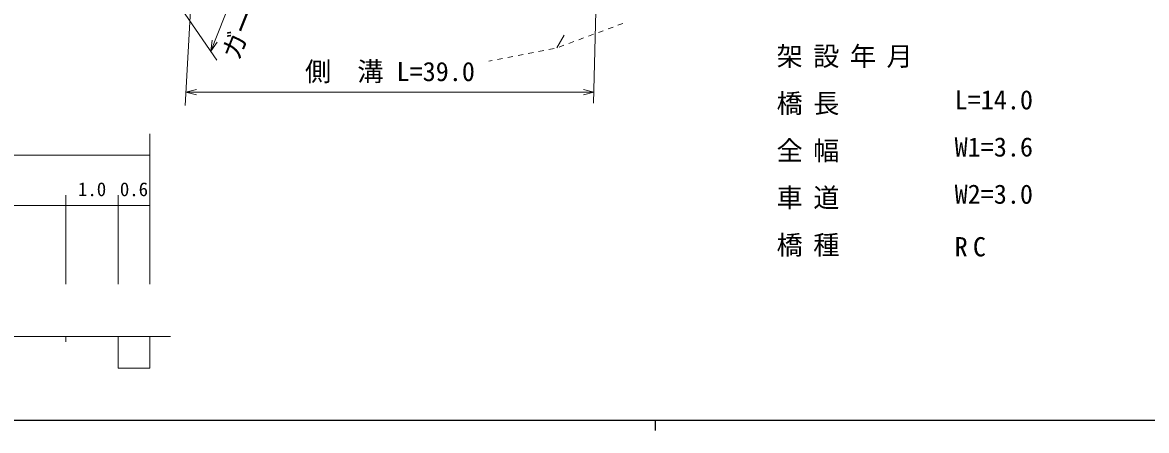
# Model space of a CAD drawing. Units: millimetres, scale not verified. Extents: x 40000 to 680000, y 20000 to 380000.
# Drawn here: x 107586 to 214908, y 204000 to 242920 of the extents above; entities that cross this region are included whole.
import ezdxf
from ezdxf.enums import TextEntityAlignment as Align

# ---------------------------------------------------------------- set-up
doc = ezdxf.new("R2010")
doc.units = ezdxf.units.MM
doc.header["$LTSCALE"] = 1000
for name, color, linetype, lineweight in [('M-BGD', 7, 'Continuous', 13), ('M-BGD-HTXT', 7, 'Continuous', 13), ('M-STR-HTXT', 7, 'Continuous', 13), ('M-TTL-BAND', 7, 'Continuous', 25)]:
    doc.layers.add(name, color=color, linetype=linetype, lineweight=lineweight)
doc.styles.add('ＭＳ ゴシック', font='')
doc.styles.get('ＭＳ ゴシック').set_extended_font_data('MS Gothic')

msp = doc.modelspace()

# ---------------------------------------------------------------- linework, layer by layer
at = {"layer": 'M-BGD'}
for p, q in [((164913, 242833), (164444, 242660)), ((159313, 241719), (158608, 240502)), ((162100, 241793), (161631, 241619)), ((163038, 242140), (162569, 241966)), ((163975, 242487), (163507, 242313)), ((158336, 240449), (157845, 240354)), ((159286, 240752), (158817, 240579)), ((160224, 241099), (159755, 240926)), ((161162, 241446), (160693, 241273)), ((153427, 239497), (152936, 239402)), ((154409, 239688), (153918, 239592)), ((155391, 239878), (154900, 239783)), ((156372, 240068), (155882, 239973)), ((157354, 240259), (156863, 240163)), ((152445, 239307), (152128, 239245))]:
    msp.add_line(p, q, dxfattribs=at)
at = {"layer": 'M-BGD-HTXT'}
for p, q in [((119731, 217960), (119731, 232294)), ((71231, 230269), (119731, 230269)), ((111731, 217960), (111731, 226458)), ((116731, 217960), (116731, 226458)), ((79231, 225458), (111731, 225458)), ((111731, 225458), (116731, 225458)), ((116731, 225458), (119731, 225458)), ((79231, 212960), (111731, 212960)), ((111731, 212960), (111731, 212460)), ((111731, 212960), (116731, 212960)), ((116731, 212960), (116731, 209960)), ((116731, 212960), (119731, 212960)), ((119731, 209960), (119731, 212960)), ((119731, 212960), (121728, 212960)), ((116731, 209960), (119731, 209960))]:
    msp.add_line(p, q, dxfattribs=at)
at = {"layer": 'M-STR-HTXT'}
for p, q in [((126267, 290013), (123119, 235010)), ((163210, 278758), (162116, 235220)), ((126155, 239334), (107598, 266136)), ((125558, 240197), (131818, 255930)), ((125558, 240197), (125695, 241219)), ((125558, 240197), (126160, 241034)), ((123191, 236279), (124191, 236529)), ((123191, 236279), (162147, 236279)), ((123191, 236279), (124191, 236029)), ((162147, 236279), (161147, 236529)), ((162147, 236279), (161147, 236029))]:
    msp.add_line(p, q, dxfattribs=at)
at = {"layer": 'M-TTL-BAND'}
for p, q in [((40000, 205000), (579000, 205000)), ((168000, 205000), (168000, 204000))]:
    msp.add_line(p, q, dxfattribs=at)

# ---------------------------------------------------------------- texts
at = {"layer": 'M-BGD-HTXT', "style": 'ＭＳ ゴシック'}
for s, p in [('1.0', (114231, 225958)), ('0.6', (118231, 225958))]:
    msp.add_text(s, height=1320, dxfattribs=at).set_placement(p, align=Align.BOTTOM_CENTER)
at = {"layer": 'M-STR-HTXT', "style": 'ＭＳ ゴシック'}
msp.add_text('ガードパイプ', height=1833, rotation=68.303, dxfattribs=at).set_placement((129298, 246861), align=Align.TOP_CENTER)
msp.add_text('側\u3000溝 L=39.0', height=1833, dxfattribs=at).set_placement((142669, 236779), align=Align.BOTTOM_CENTER)
for s, p in [('L=14.0', (196586, 234082)), ('W1=3.6', (196586, 229582)), ('W2=3.0', (196586, 225082))]:
    msp.add_text(s, height=1833, dxfattribs=at).set_placement(p, align=Align.BOTTOM_LEFT)
at = {"layer": 'M-STR-HTXT', "char_height": 1833, "attachment_point": 7, "style": 'ＭＳ ゴシック'}
for s, insert in [('\\T1.4;架設年月', (179586, 238582)), ('\\T1.4;橋長', (179586, 234082)), ('\\T1.4;全幅', (179586, 229582)), ('\\T1.4;車道', (179586, 225082)), ('\\T1.4;橋種', (179586, 220582)), ('\\T1.4;RC', (196586, 220582))]:
    msp.add_mtext(s, dxfattribs=dict(at, insert=insert))

doc.saveas('drawing.dxf')
